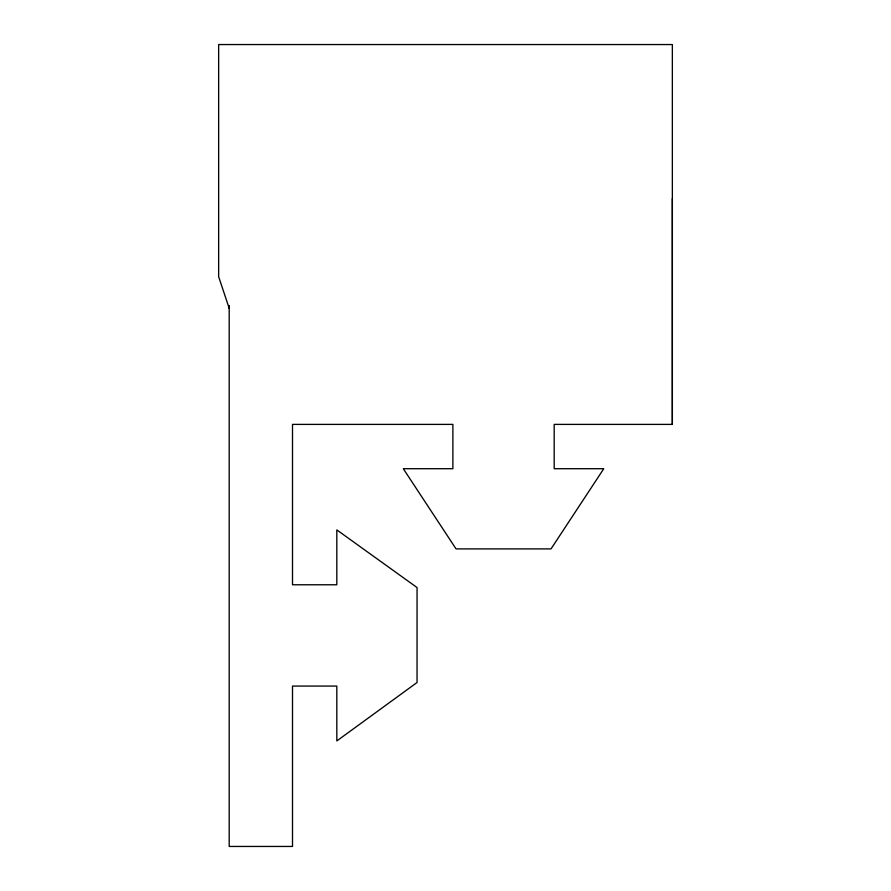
<?xml version="1.0" encoding="UTF-8"?>
<svg xmlns="http://www.w3.org/2000/svg" width="891" height="891" viewBox="0 0 891 891"><rect width="100%" height="100%" fill="white"/><g stroke="black" fill="none" stroke-linecap="round" stroke-linejoin="round"><path stroke-width="1.34" d="M229.199 305.557L229.199 308.331L218.651 276.678L218.651 44.55L672.349 44.55L672.349 424.394L554.18 424.394L554.18 468.711L603.775 468.711L551.017 548.901L456.047 548.901L403.3 468.711L452.884 468.711L452.884 424.394L292.504 424.394L292.504 584.774L336.82 584.774L336.82 529.911L417.055 587.548L417.044 682.506L336.82 740.933L336.82 686.07L292.504 686.07L292.504 846.45L229.199 846.45L229.199 305.747M672.349 198.604L672.349 424.394"/></g></svg>
